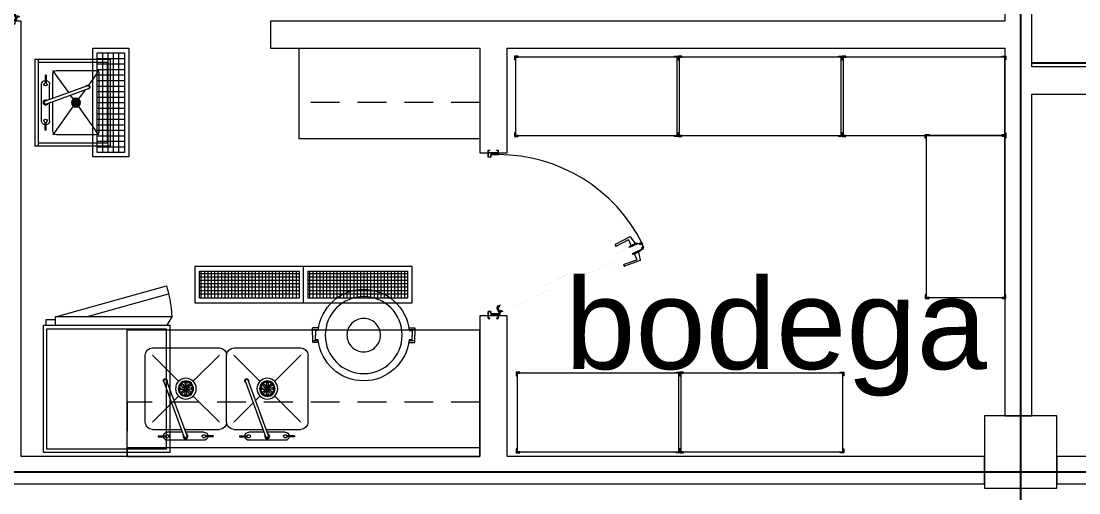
# Model space of a CAD drawing. Header units: millimetres. Extents: x 744843 to 745492, y 2520966 to 2521458.
# Drawn here: x 745398.81 to 745404.66, y 2521101.41 to 2521104.02 of the extents above; entities that cross this region are included whole.
import ezdxf

# ---------------------------------------------------------------- set-up
doc = ezdxf.new("R2010")
doc.units = ezdxf.units.MM
doc.linetypes.add('ACAD_ISO02W100', pattern=[15, 12, -3])
doc.linetypes.add('HIDDEN', pattern=[9.525, 6.35, -3.175])
for name, color, linetype, lineweight in [('A-Columnas_Secun', 74, 'Continuous', 20), ('A_Muebles', 8, 'Continuous', 20), ('A_Muebles_Cocina', 55, 'Continuous', 20), ('A_Muebles_Cocina_2a.Etapa', 230, 'Continuous', 20), ('A_Muros', 30, 'Continuous', 20), ('A_Puertas', 8, 'Continuous', 0), ('A_Textos', 4, 'Continuous', 20)]:
    doc.layers.add(name, color=color, linetype=linetype, lineweight=lineweight)
doc.layers.add('A_Ejes', color=8, linetype='Continuous')
doc.layers.add('A_Muebles_fijos', color=8, linetype='Continuous')
doc.styles.add('escal 300', font='arial.ttf', dxfattribs={"height": 0.5})

# ---------------------------------------------------------------- blocks, each defined once
blk = doc.blocks.new('Anaquel_90x45L')
at = {"layer": 'A_Muebles', "linetype": 'Continuous'}
for points in [[(147.1952, 29.3728), (147.1952, 29.3673), (147.1802, 29.3673), (147.1802, 29.3523), (147.1747, 29.3523), (147.1747, 29.3728), (147.1952, 29.3728), (147.1952, 29.3673)], [(148.0592, 29.3728), (148.0592, 29.3673), (148.0742, 29.3673), (148.0742, 29.3523), (148.0797, 29.3523), (148.0797, 29.3728), (148.0592, 29.3728), (148.0592, 29.3673)], [(147.1747, 28.9483), (147.1802, 28.9483), (147.1802, 28.9333), (147.1952, 28.9333), (147.1952, 28.9278), (147.1747, 28.9278), (147.1747, 28.9483), (147.1802, 28.9483)], [(148.0797, 28.9483), (148.0742, 28.9483), (148.0742, 28.9333), (148.0592, 28.9333), (148.0592, 28.9278), (148.0797, 28.9278), (148.0797, 28.9483), (148.0742, 28.9483)]]:
    blk.add_lwpolyline(points, dxfattribs=at)
blk.add_lwpolyline([(147.1802, 28.9333), (148.0742, 28.9333), (148.0742, 29.3673), (147.1802, 29.3673)], close=True, dxfattribs=at)
blk = doc.blocks.new('Cocina_Tarja02')
at = {"color": 2, "linetype": 'HIDDEN', "ltscale": 0.025}
blk.add_line((0.0065, -0.4), (0.0065, -0.7), dxfattribs=at)
blk.add_line((0.0065, -0.4), (0.0065, -0.7), dxfattribs=at)
at = {"layer": 'A_Muebles_Cocina'}
for p, q in [((0.0065, 0), (-1.9435, 0)), ((0.0065, 0), (-1.9435, 0)), ((-1.9435, -0.7), (-1.9435, 0)), ((0.0065, -0.7), (0.0065, 0)), ((-0.5835, -0.1), (-0.9535, -0.1)), ((-0.5835, -0.1), (-0.9535, -0.1)), ((-0.1335, -0.1), (-0.5035, -0.1)), ((-0.1335, -0.1), (-0.5035, -0.1)), ((-0.9935, -0.51), (-0.9935, -0.14)), ((-0.9935, -0.51), (-0.9935, -0.14)), ((-0.9535, -0.14), (-0.8091, -0.2843)), ((-0.9535, -0.14), (-0.8091, -0.2843)), ((-0.7278, -0.2843), (-0.5835, -0.14)), ((-0.7278, -0.2843), (-0.5835, -0.14)), ((-0.5435, -0.51), (-0.5435, -0.14)), ((-0.5435, -0.51), (-0.5435, -0.14)), ((-0.5035, -0.14), (-0.3591, -0.2843)), ((-0.5035, -0.14), (-0.3591, -0.2843)), ((-0.2778, -0.2843), (-0.1335, -0.14)), ((-0.2778, -0.2843), (-0.1335, -0.14)), ((-0.0935, -0.51), (-0.0935, -0.14)), ((-0.0935, -0.51), (-0.0935, -0.14)), ((-0.7746, -0.5858), (-0.6621, -0.2783)), ((-0.7746, -0.5858), (-0.6621, -0.2783)), ((-0.7596, -0.5909), (-0.6472, -0.2838)), ((-0.7596, -0.5909), (-0.6472, -0.2838)), ((-0.3246, -0.5858), (-0.2121, -0.2783)), ((-0.3246, -0.5858), (-0.2121, -0.2783)), ((-0.3096, -0.5909), (-0.1972, -0.2838)), ((-0.3096, -0.5909), (-0.1972, -0.2838)), ((-0.7985, -0.32), (-0.7785, -0.3225)), ((-0.7985, -0.32), (-0.7785, -0.3225)), ((-0.7985, -0.33), (-0.7785, -0.3275)), ((-0.7985, -0.33), (-0.7785, -0.3275)), ((-0.7932, -0.3073), (-0.7773, -0.3197)), ((-0.7932, -0.3073), (-0.7773, -0.3197)), ((-0.7932, -0.3427), (-0.7773, -0.3303)), ((-0.7932, -0.3427), (-0.7773, -0.3303)), ((-0.7862, -0.3003), (-0.7738, -0.3162)), ((-0.7862, -0.3003), (-0.7738, -0.3162)), ((-0.7861, -0.3498), (-0.7738, -0.3338)), ((-0.7861, -0.3498), (-0.7738, -0.3338)), ((-0.7735, -0.295), (-0.771, -0.315)), ((-0.7735, -0.295), (-0.771, -0.315)), ((-0.7735, -0.355), (-0.771, -0.335)), ((-0.7735, -0.355), (-0.771, -0.335)), ((-0.7635, -0.295), (-0.766, -0.315)), ((-0.7635, -0.295), (-0.766, -0.315)), ((-0.7635, -0.355), (-0.766, -0.335)), ((-0.7635, -0.355), (-0.766, -0.335)), ((-0.7508, -0.3002), (-0.7632, -0.3162)), ((-0.7508, -0.3002), (-0.7632, -0.3162)), ((-0.7508, -0.3497), (-0.7632, -0.3338)), ((-0.7508, -0.3497), (-0.7632, -0.3338)), ((-0.7437, -0.3073), (-0.7596, -0.3197)), ((-0.7437, -0.3073), (-0.7596, -0.3197)), ((-0.7437, -0.3427), (-0.7596, -0.3303)), ((-0.7437, -0.3427), (-0.7596, -0.3303)), ((-0.7385, -0.32), (-0.7585, -0.3225)), ((-0.7385, -0.32), (-0.7585, -0.3225)), ((-0.7385, -0.33), (-0.7585, -0.3275)), ((-0.7385, -0.33), (-0.7585, -0.3275)), ((-0.3485, -0.32), (-0.3285, -0.3225)), ((-0.3485, -0.32), (-0.3285, -0.3225)), ((-0.3485, -0.33), (-0.3285, -0.3275)), ((-0.3485, -0.33), (-0.3285, -0.3275)), ((-0.3432, -0.3073), (-0.3273, -0.3197)), ((-0.3432, -0.3073), (-0.3273, -0.3197)), ((-0.3432, -0.3427), (-0.3273, -0.3303)), ((-0.3432, -0.3427), (-0.3273, -0.3303)), ((-0.3362, -0.3003), (-0.3238, -0.3162)), ((-0.3362, -0.3003), (-0.3238, -0.3162)), ((-0.3361, -0.3498), (-0.3238, -0.3338)), ((-0.3361, -0.3498), (-0.3238, -0.3338)), ((-0.3235, -0.295), (-0.321, -0.315)), ((-0.3235, -0.295), (-0.321, -0.315)), ((-0.3235, -0.355), (-0.321, -0.335)), ((-0.3235, -0.355), (-0.321, -0.335)), ((-0.3135, -0.295), (-0.316, -0.315)), ((-0.3135, -0.295), (-0.316, -0.315)), ((-0.3135, -0.355), (-0.316, -0.335)), ((-0.3135, -0.355), (-0.316, -0.335)), ((-0.3008, -0.3002), (-0.3132, -0.3162)), ((-0.3008, -0.3002), (-0.3132, -0.3162)), ((-0.3008, -0.3497), (-0.3132, -0.3338)), ((-0.3008, -0.3497), (-0.3132, -0.3338)), ((-0.2937, -0.3073), (-0.3096, -0.3197)), ((-0.2937, -0.3073), (-0.3096, -0.3197)), ((-0.2937, -0.3427), (-0.3096, -0.3303)), ((-0.2937, -0.3427), (-0.3096, -0.3303)), ((-0.2885, -0.32), (-0.3085, -0.3225)), ((-0.2885, -0.32), (-0.3085, -0.3225)), ((-0.2885, -0.33), (-0.3085, -0.3275)), ((-0.2885, -0.33), (-0.3085, -0.3275)), ((-0.9535, -0.51), (-0.8091, -0.3657)), ((-0.9535, -0.51), (-0.8091, -0.3657)), ((-0.7278, -0.3657), (-0.7031, -0.3904)), ((-0.7278, -0.3657), (-0.7031, -0.3904)), ((-0.6907, -0.4027), (-0.5835, -0.51)), ((-0.6907, -0.4027), (-0.5835, -0.51)), ((-0.5035, -0.51), (-0.3591, -0.3657)), ((-0.5035, -0.51), (-0.3591, -0.3657)), ((-0.2778, -0.3657), (-0.2531, -0.3904)), ((-0.2778, -0.3657), (-0.2531, -0.3904)), ((-0.2407, -0.4027), (-0.1335, -0.51)), ((-0.2407, -0.4027), (-0.1335, -0.51)), ((-0.7615, -0.55), (-0.9535, -0.55)), ((-0.7615, -0.55), (-0.9535, -0.55)), ((-0.8676, -0.5657), (-0.7673, -0.5657)), ((-0.8676, -0.5657), (-0.7673, -0.5657)), ((-0.7818, -0.5879), (-0.7748, -0.5758)), ((-0.7818, -0.5879), (-0.7748, -0.5758)), ((-0.7748, -0.5758), (-0.771, -0.5758)), ((-0.7748, -0.5758), (-0.771, -0.5758)), ((-0.7559, -0.581), (-0.7519, -0.5879)), ((-0.7559, -0.581), (-0.7519, -0.5879)), ((-0.7504, -0.5657), (-0.666, -0.5657)), ((-0.7504, -0.5657), (-0.666, -0.5657)), ((-0.5835, -0.55), (-0.7446, -0.55)), ((-0.5835, -0.55), (-0.7446, -0.55)), ((-0.3115, -0.55), (-0.5035, -0.55)), ((-0.3115, -0.55), (-0.5035, -0.55)), ((-0.4176, -0.5657), (-0.3173, -0.5657)), ((-0.4176, -0.5657), (-0.3173, -0.5657)), ((-0.3318, -0.5879), (-0.3248, -0.5758)), ((-0.3318, -0.5879), (-0.3248, -0.5758)), ((-0.3248, -0.5758), (-0.321, -0.5758)), ((-0.3248, -0.5758), (-0.321, -0.5758)), ((-0.3059, -0.581), (-0.3019, -0.5879)), ((-0.3059, -0.581), (-0.3019, -0.5879)), ((-0.3004, -0.5657), (-0.216, -0.5657)), ((-0.3004, -0.5657), (-0.216, -0.5657)), ((-0.1335, -0.55), (-0.2946, -0.55)), ((-0.1335, -0.55), (-0.2946, -0.55)), ((-0.9184, -0.5848), (-0.9184, -0.5911)), ((-0.9184, -0.5848), (-0.876, -0.5848)), ((-0.9184, -0.5848), (-0.9184, -0.5911)), ((-0.9184, -0.5848), (-0.876, -0.5848)), ((-0.9184, -0.5911), (-0.876, -0.5911)), ((-0.9184, -0.5911), (-0.876, -0.5911)), ((-0.8676, -0.6102), (-0.666, -0.6102)), ((-0.8676, -0.6102), (-0.666, -0.6102)), ((-0.7743, -0.6009), (-0.7818, -0.5879)), ((-0.7743, -0.6009), (-0.7818, -0.5879)), ((-0.7594, -0.6009), (-0.7743, -0.6009)), ((-0.7594, -0.6009), (-0.7743, -0.6009)), ((-0.7519, -0.5879), (-0.7594, -0.6009)), ((-0.7519, -0.5879), (-0.7594, -0.6009)), ((-0.6152, -0.5848), (-0.6577, -0.5848)), ((-0.6152, -0.5848), (-0.6577, -0.5848)), ((-0.6152, -0.5911), (-0.6577, -0.5911)), ((-0.6152, -0.5911), (-0.6577, -0.5911)), ((-0.6152, -0.5848), (-0.6152, -0.5911)), ((-0.6152, -0.5848), (-0.6152, -0.5911)), ((-0.4684, -0.5848), (-0.4684, -0.5911)), ((-0.4684, -0.5848), (-0.426, -0.5848)), ((-0.4684, -0.5848), (-0.4684, -0.5911)), ((-0.4684, -0.5848), (-0.426, -0.5848)), ((-0.4684, -0.5911), (-0.426, -0.5911)), ((-0.4684, -0.5911), (-0.426, -0.5911)), ((-0.4176, -0.6102), (-0.216, -0.6102)), ((-0.4176, -0.6102), (-0.216, -0.6102)), ((-0.3243, -0.6009), (-0.3318, -0.5879)), ((-0.3243, -0.6009), (-0.3318, -0.5879)), ((-0.3094, -0.6009), (-0.3243, -0.6009)), ((-0.3094, -0.6009), (-0.3243, -0.6009)), ((-0.3019, -0.5879), (-0.3094, -0.6009)), ((-0.3019, -0.5879), (-0.3094, -0.6009)), ((-0.1652, -0.5848), (-0.2077, -0.5848)), ((-0.1652, -0.5848), (-0.2077, -0.5848)), ((-0.1652, -0.5911), (-0.2077, -0.5911)), ((-0.1652, -0.5911), (-0.2077, -0.5911)), ((-0.1652, -0.5848), (-0.1652, -0.5911)), ((-0.1652, -0.5848), (-0.1652, -0.5911)), ((0.0065, -0.65), (-1.9435, -0.65)), ((0.0065, -0.65), (-1.9435, -0.65)), ((0.0065, -0.7), (-1.9435, -0.7))]:
    blk.add_line(p, q, dxfattribs=at)
at = {"layer": 'A_Muebles_Cocina', "color": 2, "linetype": 'HIDDEN', "ltscale": 0.025}
blk.add_lwpolyline([(-1.9435, -0.4), (0.0065, -0.4), (0.0065, -0.7), (-1.9435, -0.7)], close=True, dxfattribs=at)
at = {"layer": 'A_Muebles_Cocina'}
for centre, radius in [((-0.7685, -0.325), 0.0575), ((-0.7685, -0.325), 0.0575), ((-0.7685, -0.325), 0.0425), ((-0.7685, -0.325), 0.0425), ((-0.7685, -0.325), 0.0375), ((-0.7685, -0.325), 0.0375), ((-0.3185, -0.325), 0.0575), ((-0.3185, -0.325), 0.0575), ((-0.3185, -0.325), 0.0425), ((-0.3185, -0.325), 0.0425), ((-0.3185, -0.325), 0.0375), ((-0.3185, -0.325), 0.0375), ((-0.7685, -0.325), 0.005), ((-0.7685, -0.325), 0.005), ((-0.3185, -0.325), 0.005), ((-0.3185, -0.325), 0.005)]:
    blk.add_circle(centre, radius, dxfattribs=at)
for centre, radius, start, end in [((-0.9535, -0.14), 0.04, 90, 180), ((-0.9535, -0.14), 0.04, 90, 180), ((-0.5835, -0.14), 0.04, 0, 90), ((-0.5835, -0.14), 0.04, 0, 90), ((-0.5035, -0.14), 0.04, 90, 180), ((-0.5035, -0.14), 0.04, 90, 180), ((-0.1335, -0.14), 0.04, 0, 90), ((-0.1335, -0.14), 0.04, 0, 90), ((-0.7685, -0.295), 0.005, 345.77877, 194.27884), ((-0.7685, -0.295), 0.005, 345.77877, 194.27884), ((-0.6546, -0.281), 0.0111, 295.48784, 204.31846), ((-0.6546, -0.281), 0.0111, 295.48784, 204.31846), ((-0.6546, -0.281), 0.00794, 339.8831, 159.9232), ((-0.6546, -0.281), 0.00794, 339.8831, 159.9232), ((-0.3185, -0.295), 0.005, 345.77877, 194.27884), ((-0.3185, -0.295), 0.005, 345.77877, 194.27884), ((-0.2046, -0.281), 0.0111, 295.48784, 204.31846), ((-0.2046, -0.281), 0.0111, 295.48784, 204.31846), ((-0.2046, -0.281), 0.00794, 339.8831, 159.9232), ((-0.2046, -0.281), 0.00794, 339.8831, 159.9232), ((-0.7985, -0.325), 0.005, 75.77877, 284.27884), ((-0.7985, -0.325), 0.005, 75.77877, 284.27884), ((-0.7897, -0.3038), 0.005, 30.77877, 239.27884), ((-0.7897, -0.3038), 0.005, 30.77877, 239.27884), ((-0.7897, -0.3462), 0.005, 120.77877, 329.27884), ((-0.7897, -0.3462), 0.005, 120.77877, 329.27884), ((-0.7785, -0.325), 0.0025, 270.02881, 90.02881), ((-0.7785, -0.325), 0.0025, 270.02881, 90.02881), ((-0.7756, -0.3179), 0.0025, 225.02881, 45.02881), ((-0.7756, -0.3179), 0.0025, 225.02881, 45.02881), ((-0.7755, -0.3321), 0.0025, 315.02881, 135.02881), ((-0.7755, -0.3321), 0.0025, 315.02881, 135.02881), ((-0.7685, -0.315), 0.0025, 180.02881, 0.02881), ((-0.7685, -0.315), 0.0025, 180.02881, 0.02881), ((-0.7685, -0.335), 0.0025, 0.02881, 180.02881), ((-0.7685, -0.335), 0.0025, 0.02881, 180.02881), ((-0.7614, -0.3179), 0.0025, 135.02881, 315.02881), ((-0.7614, -0.3179), 0.0025, 135.02881, 315.02881), ((-0.7614, -0.3321), 0.0025, 45.02881, 225.02881), ((-0.7614, -0.3321), 0.0025, 45.02881, 225.02881), ((-0.7585, -0.325), 0.0025, 90.02881, 270.02881), ((-0.7585, -0.325), 0.0025, 90.02881, 270.02881), ((-0.7473, -0.3038), 0.005, 300.77877, 149.27884), ((-0.7473, -0.3038), 0.005, 300.77877, 149.27884), ((-0.7473, -0.3462), 0.005, 210.77877, 59.27884), ((-0.7473, -0.3462), 0.005, 210.77877, 59.27884), ((-0.7385, -0.325), 0.005, 255.77877, 104.27884), ((-0.7385, -0.325), 0.005, 255.77877, 104.27884), ((-0.3485, -0.325), 0.005, 75.77877, 284.27884), ((-0.3485, -0.325), 0.005, 75.77877, 284.27884), ((-0.3397, -0.3038), 0.005, 30.77877, 239.27884), ((-0.3397, -0.3038), 0.005, 30.77877, 239.27884), ((-0.3397, -0.3462), 0.005, 120.77877, 329.27884), ((-0.3397, -0.3462), 0.005, 120.77877, 329.27884), ((-0.3285, -0.325), 0.0025, 270.02881, 90.02881), ((-0.3285, -0.325), 0.0025, 270.02881, 90.02881), ((-0.3256, -0.3179), 0.0025, 225.02881, 45.02881), ((-0.3256, -0.3179), 0.0025, 225.02881, 45.02881), ((-0.3255, -0.3321), 0.0025, 315.02881, 135.02881), ((-0.3255, -0.3321), 0.0025, 315.02881, 135.02881), ((-0.3185, -0.315), 0.0025, 180.02881, 0.02881), ((-0.3185, -0.315), 0.0025, 180.02881, 0.02881), ((-0.3185, -0.335), 0.0025, 0.02881, 180.02881), ((-0.3185, -0.335), 0.0025, 0.02881, 180.02881), ((-0.3114, -0.3179), 0.0025, 135.02881, 315.02881), ((-0.3114, -0.3179), 0.0025, 135.02881, 315.02881), ((-0.3114, -0.3321), 0.0025, 45.02881, 225.02881), ((-0.3114, -0.3321), 0.0025, 45.02881, 225.02881), ((-0.3085, -0.325), 0.0025, 90.02881, 270.02881), ((-0.3085, -0.325), 0.0025, 90.02881, 270.02881), ((-0.2973, -0.3038), 0.005, 300.77877, 149.27884), ((-0.2973, -0.3038), 0.005, 300.77877, 149.27884), ((-0.2973, -0.3462), 0.005, 210.77877, 59.27884), ((-0.2973, -0.3462), 0.005, 210.77877, 59.27884), ((-0.2885, -0.325), 0.005, 255.77877, 104.27884), ((-0.2885, -0.325), 0.005, 255.77877, 104.27884), ((-0.7685, -0.355), 0.005, 165.77877, 14.27884), ((-0.7685, -0.355), 0.005, 165.77877, 14.27884), ((-0.3185, -0.355), 0.005, 165.77877, 14.27884), ((-0.3185, -0.355), 0.005, 165.77877, 14.27884), ((-0.9535, -0.51), 0.04, 180, 270), ((-0.9535, -0.51), 0.04, 180, 270), ((-0.5835, -0.51), 0.04, 270, 0), ((-0.5835, -0.51), 0.04, 270, 0), ((-0.5035, -0.51), 0.04, 180, 270), ((-0.5035, -0.51), 0.04, 180, 270), ((-0.1335, -0.51), 0.04, 270, 0), ((-0.1335, -0.51), 0.04, 270, 0), ((-0.8676, -0.5879), 0.0222, 90, 171.78648), ((-0.8676, -0.5879), 0.0222, 90, 171.78648), ((-0.8676, -0.5879), 0.00893, 200.8275, 159.1725), ((-0.8676, -0.5879), 0.00893, 200.8275, 159.1725), ((-0.666, -0.5879), 0.00893, 20.8275, 339.1725), ((-0.666, -0.5879), 0.00893, 20.8275, 339.1725), ((-0.666, -0.5879), 0.0222, 8.21352, 90), ((-0.666, -0.5879), 0.0222, 8.21352, 90), ((-0.4176, -0.5879), 0.0222, 90, 171.78648), ((-0.4176, -0.5879), 0.0222, 90, 171.78648), ((-0.4176, -0.5879), 0.00893, 200.8275, 159.1725), ((-0.4176, -0.5879), 0.00893, 200.8275, 159.1725), ((-0.216, -0.5879), 0.00893, 20.8275, 339.1725), ((-0.216, -0.5879), 0.00893, 20.8275, 339.1725), ((-0.216, -0.5879), 0.0222, 8.21352, 90), ((-0.216, -0.5879), 0.0222, 8.21352, 90), ((-0.8676, -0.5879), 0.0222, 188.21352, 270), ((-0.8676, -0.5879), 0.0222, 188.21352, 270), ((-0.7669, -0.5878), 0.00796, 165.21932, 342.6934), ((-0.7669, -0.5878), 0.00796, 165.21932, 342.6934), ((-0.666, -0.5879), 0.0222, 270, 351.78648), ((-0.666, -0.5879), 0.0222, 270, 351.78648), ((-0.4176, -0.5879), 0.0222, 188.21352, 270), ((-0.4176, -0.5879), 0.0222, 188.21352, 270), ((-0.3169, -0.5878), 0.00796, 165.21932, 342.6934), ((-0.3169, -0.5878), 0.00796, 165.21932, 342.6934), ((-0.216, -0.5879), 0.0222, 270, 351.78648), ((-0.216, -0.5879), 0.0222, 270, 351.78648)]:
    blk.add_arc(centre, radius, start, end, dxfattribs=at)
blk = doc.blocks.new('Cocina_Trampa02')
at = {"layer": 'A_Muebles_Cocina', "linetype": 'Continuous'}
for p, q in [((0, -0.2), (0, 0)), ((0, 0), (1.2, 0)), ((0, -0.2), (0, 0)), ((0, 0), (1.2, 0)), ((0.6, -0.2), (0.6, 0)), ((0.6, -0.2), (0.6, 0)), ((1.2, 0), (1.2, -0.2)), ((1.2, 0), (1.2, -0.2)), ((0.575, -0.025), (0.025, -0.025)), ((0.025, -0.025), (0.025, -0.175)), ((0.025, -0.04), (0.1803, -0.04)), ((0.0416, -0.025), (0.0416, -0.175)), ((0.0603, -0.025), (0.0603, -0.175)), ((0.0791, -0.025), (0.0791, -0.175)), ((0.0978, -0.025), (0.0978, -0.175)), ((0.1166, -0.025), (0.1166, -0.175)), ((0.1353, -0.025), (0.1353, -0.175)), ((0.1541, -0.025), (0.1541, -0.175)), ((0.1728, -0.025), (0.1728, -0.175)), ((0.1803, -0.04), (0.575, -0.04)), ((0.1916, -0.025), (0.1916, -0.175)), ((0.2103, -0.025), (0.2103, -0.175)), ((0.2291, -0.025), (0.2291, -0.175)), ((0.2478, -0.025), (0.2478, -0.175)), ((0.2666, -0.025), (0.2666, -0.175)), ((0.2853, -0.025), (0.2853, -0.175)), ((0.3041, -0.025), (0.3041, -0.175)), ((0.3228, -0.025), (0.3228, -0.175)), ((0.3416, -0.025), (0.3416, -0.175)), ((0.3603, -0.025), (0.3603, -0.175)), ((0.3791, -0.025), (0.3791, -0.175)), ((0.3978, -0.025), (0.3978, -0.175)), ((0.4166, -0.025), (0.4166, -0.175)), ((0.4353, -0.025), (0.4353, -0.175)), ((0.4541, -0.025), (0.4541, -0.175)), ((0.4728, -0.025), (0.4728, -0.175)), ((0.4916, -0.025), (0.4916, -0.175)), ((0.5103, -0.025), (0.5103, -0.175)), ((0.5291, -0.025), (0.5291, -0.175)), ((0.5478, -0.025), (0.5478, -0.175)), ((0.5666, -0.025), (0.5666, -0.175)), ((0.575, -0.175), (0.575, -0.025)), ((1.175, -0.025), (0.625, -0.025)), ((0.625, -0.025), (0.625, -0.175)), ((0.625, -0.04), (1.125, -0.04)), ((0.6416, -0.025), (0.6416, -0.175)), ((0.6603, -0.025), (0.6603, -0.175)), ((0.6791, -0.025), (0.6791, -0.175)), ((0.6978, -0.025), (0.6978, -0.175)), ((0.7166, -0.025), (0.7166, -0.175)), ((0.7353, -0.025), (0.7353, -0.175)), ((0.7541, -0.025), (0.7541, -0.175)), ((0.7728, -0.025), (0.7728, -0.175)), ((0.7916, -0.025), (0.7916, -0.175)), ((0.8103, -0.025), (0.8103, -0.175)), ((0.8291, -0.025), (0.8291, -0.175)), ((0.8478, -0.025), (0.8478, -0.175)), ((0.8666, -0.025), (0.8666, -0.175)), ((0.8853, -0.025), (0.8853, -0.175)), ((0.9041, -0.025), (0.9041, -0.175)), ((0.9228, -0.025), (0.9228, -0.175)), ((0.9416, -0.025), (0.9416, -0.175)), ((0.9603, -0.025), (0.9603, -0.175)), ((0.9791, -0.025), (0.9791, -0.175)), ((0.9978, -0.025), (0.9978, -0.175)), ((1.0166, -0.025), (1.0166, -0.175)), ((1.0353, -0.025), (1.0353, -0.175)), ((1.0541, -0.025), (1.0541, -0.175)), ((1.0728, -0.025), (1.0728, -0.175)), ((1.0916, -0.025), (1.0916, -0.175)), ((1.1103, -0.025), (1.1103, -0.175)), ((1.125, -0.04), (1.175, -0.04)), ((1.1291, -0.025), (1.1291, -0.175)), ((1.1478, -0.025), (1.1478, -0.175)), ((1.1666, -0.025), (1.1666, -0.175)), ((1.175, -0.175), (1.175, -0.025)), ((0.025, -0.0588), (0.1803, -0.0588)), ((0.025, -0.0775), (0.1803, -0.0775)), ((0.025, -0.0963), (0.1803, -0.0963)), ((0.025, -0.115), (0.1803, -0.115)), ((0.1803, -0.0588), (0.575, -0.0588)), ((0.1803, -0.0775), (0.575, -0.0775)), ((0.1803, -0.0963), (0.575, -0.0963)), ((0.1803, -0.115), (0.575, -0.115)), ((0.625, -0.0588), (1.125, -0.0588)), ((0.625, -0.0775), (1.125, -0.0775)), ((0.625, -0.0963), (1.125, -0.0963)), ((0.625, -0.115), (1.125, -0.115)), ((1.125, -0.0588), (1.175, -0.0588)), ((1.125, -0.0775), (1.175, -0.0775)), ((1.125, -0.0963), (1.175, -0.0963)), ((1.125, -0.115), (1.175, -0.115)), ((0.025, -0.1338), (0.1803, -0.1338)), ((0.025, -0.1525), (0.1803, -0.1525)), ((0.025, -0.175), (0.575, -0.175)), ((0.1803, -0.1338), (0.575, -0.1338)), ((0.1803, -0.1525), (0.575, -0.1525)), ((0.625, -0.1338), (1.125, -0.1338)), ((0.625, -0.1525), (1.125, -0.1525)), ((0.625, -0.175), (1.175, -0.175)), ((1.125, -0.1338), (1.175, -0.1338)), ((1.125, -0.1525), (1.175, -0.1525)), ((1.2, -0.2), (0, -0.2)), ((1.2, -0.2), (0, -0.2))]:
    blk.add_line(p, q, dxfattribs=at)
blk = doc.blocks.new('Cocina_Bote_basura')
at = {"layer": 'A_Muebles_Cocina', "linetype": 'HIDDEN', "ltscale": 30}
for p, q in [((-0.282, -0.04), (-0.2819, 0.0004)), ((-0.282, -0.04), (-0.2819, 0.0004)), ((-0.2669, -0.025), (-0.2669, 0.0004)), ((-0.2669, -0.025), (-0.2669, 0.0004)), ((0.2818, -0.0409), (0.282, 0.04)), ((0.2818, -0.0409), (0.282, 0.04)), ((-0.2493, -0.0401), (-0.282, -0.04)), ((-0.2493, -0.0401), (-0.282, -0.04)), ((-0.2507, -0.0301), (-0.2819, -0.03)), ((-0.2507, -0.0301), (-0.2819, -0.03)), ((-0.2513, -0.0251), (-0.2669, -0.025)), ((-0.2513, -0.0251), (-0.2669, -0.025)), ((0.2492, -0.0408), (0.2818, -0.0409)), ((0.2492, -0.0408), (0.2818, -0.0409)), ((0.2506, -0.0308), (0.2818, -0.0309)), ((0.2506, -0.0308), (0.2818, -0.0309)), ((0.2512, -0.0258), (0.2669, -0.0258)), ((0.2512, -0.0258), (0.2669, -0.0258)), ((0.2669, -0.0258), (0.2669, -0.0004)), ((0.2669, -0.0258), (0.2669, -0.0004))]:
    blk.add_line(p, q, dxfattribs=at)
at = {"layer": 'A_Muebles_Cocina'}
for p, q in [((-0.2818, 0.0409), (-0.2819, 0.0004)), ((-0.2818, 0.0409), (-0.2819, 0.0004)), ((-0.2492, 0.0408), (-0.2818, 0.0409)), ((-0.2492, 0.0408), (-0.2818, 0.0409)), ((-0.2506, 0.0308), (-0.2818, 0.0309)), ((-0.2506, 0.0308), (-0.2818, 0.0309)), ((-0.2512, 0.0258), (-0.2669, 0.0258)), ((-0.2669, 0.0258), (-0.2669, 0.0004)), ((-0.2512, 0.0258), (-0.2669, 0.0258)), ((-0.2669, 0.0258), (-0.2669, 0.0004)), ((0.2493, 0.0401), (0.282, 0.04)), ((0.2493, 0.0401), (0.282, 0.04)), ((0.2507, 0.0301), (0.2819, 0.03)), ((0.2507, 0.0301), (0.2819, 0.03)), ((0.2513, 0.0251), (0.2669, 0.025)), ((0.2513, 0.0251), (0.2669, 0.025)), ((0.2669, 0.025), (0.2669, -0.0004)), ((0.2669, 0.025), (0.2669, -0.0004))]:
    blk.add_line(p, q, dxfattribs=at)
at = {"layer": 'A_Muebles_Cocina', "linetype": 'HIDDEN', "ltscale": 30}
for radius in [0.2125, 0.2125, 0.0925, 0.0925]:
    blk.add_circle((0, 0), radius, dxfattribs=at)
at = {"layer": 'A_Muebles_Cocina'}
blk.add_arc((0, 0), 0.2525, 5.69779, 174.13296, dxfattribs=at)
blk.add_arc((0, 0), 0.2525, 5.69779, 174.13296, dxfattribs=at)
at = {"layer": 'A_Muebles_Cocina', "linetype": 'HIDDEN', "ltscale": 30}
blk.add_arc((0, 0), 0.2525, 185.69779, 354.13296, dxfattribs=at)
blk.add_arc((0, 0), 0.2525, 185.69779, 354.13296, dxfattribs=at)
blk = doc.blocks.new('Cocina_Refri_verti')
blk.add_line((-0.0094, 0.75), (0.6335, 0.75))
at = {"layer": 'A_Muebles_Cocina_2a.Etapa', "color": 8, "linetype": 'HIDDEN'}
for p, q in [((0.4632, 0.75), (0.0081, 0.8775)), ((0.6335, 0.75), (0.0204, 0.9217)), ((0.6335, 0.75), (0.0204, 0.9217))]:
    blk.add_line(p, q, dxfattribs=at)
at = {"layer": 'A_Muebles_Cocina_2a.Etapa'}
for p, q in [((-0.0094, 0.75), (0.0185, 0.7041)), ((-0.0094, 0.75), (0.0185, 0.7041)), ((-0.0094, 0.75), (0.6335, 0.75)), ((0.7, 0.7041), (0, 0.7041)), ((0.7, 0.7041), (0, 0.7041)), ((0, 0), (0, 0.7041)), ((0.6335, 0.7041), (0.6335, 0.75)), ((0.6335, 0.7041), (0.6335, 0.75)), ((0.6846, 0.7347), (0.6335, 0.7347)), ((0.6846, 0.7347), (0.6335, 0.7347)), ((0.6846, 0.7041), (0.6846, 0.7347)), ((0.6846, 0.7041), (0.6846, 0.7347)), ((0.7, 0), (0.7, 0.7041)), ((0.7, 0), (0.7, 0.7041)), ((0.02, 0.02), (0.02, 0.6841)), ((0.68, 0.6841), (0.02, 0.6841)), ((0.02, 0.02), (0.02, 0.6841)), ((0.68, 0.6841), (0.02, 0.6841)), ((0.68, 0.02), (0.68, 0.6841)), ((0.68, 0.02), (0.68, 0.6841)), ((0, 0), (0.7, 0)), ((0, 0), (0.7, 0)), ((0.02, 0.02), (0.68, 0.02)), ((0.02, 0.02), (0.68, 0.02))]:
    blk.add_line(p, q, dxfattribs=at)
at = {"layer": 'A_Muebles_Cocina_2a.Etapa', "color": 8, "linetype": 'HIDDEN'}
for start, end in [(166.4773, 177.95459), (162.38648, 166.4773)]:
    blk.add_arc((0.6335, 0.727), 0.6433, start, end, dxfattribs=at)
blk = doc.blocks.new('PCONTRA 4pul')
at = {"layer": 'A_Muebles', "color": 8, "linetype": 'ACAD_ISO02W100'}
blk.add_line((243.2951, 916.0361), (243.2944, 916.0352), dxfattribs=at)
blk = doc.blocks.new('Cocina_Lavamanos')
at = {"layer": 'A_Muebles_Cocina'}
for p, q in [((0.417, 0.464), (0, 0.464)), ((0, 0.464), (0, -0.016)), ((0.397, 0.448), (0.016, 0.448)), ((0.016, 0.448), (0.016, 0)), ((0.397, -0.016), (0.397, 0.464)), ((0.415, -0.016), (0.415, 0.464)), ((0.062, 0.402), (0.1204, 0.3204)), ((0.062, 0.382), (0.062, 0.066)), ((0.297, 0.402), (0.082, 0.402)), ((0.229, 0.2792), (0.317, 0.402)), ((0.317, 0.247), (0.317, 0.382)), ((0.3538, 0.3756), (0.3538, 0.3331)), ((0.3538, 0.3756), (0.3602, 0.3756)), ((0.3602, 0.3756), (0.3602, 0.3331)), ((0.3549, 0.2162), (0.1201, 0.3021)), ((0.1256, 0.317), (0.3593, 0.2315)), ((0.1383, 0.2955), (0.1749, 0.2444)), ((0.3348, 0.2405), (0.3348, 0.3248)), ((0.3792, 0.1232), (0.3792, 0.3248)), ((0.1818, 0.2348), (0.1877, 0.2267)), ((0.1871, 0.237), (0.1886, 0.2271)), ((0.1919, 0.237), (0.1904, 0.2271)), ((0.1972, 0.2348), (0.1913, 0.2267)), ((0.2041, 0.2444), (0.2194, 0.2658)), ((0.35, 0.2349), (0.357, 0.2389)), ((0.357, 0.2389), (0.3699, 0.2315)), ((0.062, 0.046), (0.1749, 0.2036)), ((0.1762, 0.2261), (0.1861, 0.2246)), ((0.1762, 0.2214), (0.1861, 0.2229)), ((0.1785, 0.2314), (0.1865, 0.2255)), ((0.1785, 0.216), (0.1865, 0.222)), ((0.1818, 0.2127), (0.1877, 0.2207)), ((0.1871, 0.2105), (0.1886, 0.2204)), ((0.1919, 0.2105), (0.1904, 0.2204)), ((0.1972, 0.2127), (0.1913, 0.2207)), ((0.2005, 0.2314), (0.1922, 0.2253)), ((0.2005, 0.216), (0.1925, 0.222)), ((0.2028, 0.2261), (0.1929, 0.2246)), ((0.2028, 0.2214), (0.1929, 0.2229)), ((0.2041, 0.2036), (0.317, 0.046)), ((0.317, 0.066), (0.317, 0.2301)), ((0.3348, 0.1232), (0.3348, 0.2236)), ((0.3449, 0.2161), (0.3449, 0.2199)), ((0.357, 0.2091), (0.3449, 0.2161)), ((0.3699, 0.2165), (0.357, 0.2091)), ((0.3699, 0.2315), (0.3699, 0.2165)), ((0.3538, 0.0724), (0.3538, 0.1149)), ((0.3538, 0.0724), (0.3602, 0.0724)), ((0.3538, 0.0724), (0.3602, 0.0724)), ((0.3602, 0.0724), (0.3602, 0.1149)), ((0.3602, 0.0724), (0.3602, 0.1149)), ((0.016, 0), (0.397, 0)), ((0.082, 0.046), (0.297, 0.046)), ((0, -0.016), (0.417, -0.016))]:
    blk.add_line(p, q, dxfattribs=at)
for radius in [0.0252, 0.0228, 0.0175, 0.00176]:
    blk.add_circle((0.1895, 0.224), radius, dxfattribs=at)
for centre, radius, start, end in [((0.082, 0.382), 0.02, 90, 180), ((0.297, 0.382), 0.02, 0, 90), ((0.1228, 0.3096), 0.0111, 25.48784, 294.31846), ((0.1228, 0.3096), 0.0111, 25.48784, 294.31846), ((0.1228, 0.3096), 0.00794, 69.8831, 249.9232), ((0.1228, 0.3096), 0.00794, 69.8831, 249.9232), ((0.357, 0.3248), 0.0222, 98.21352, 180), ((0.357, 0.3248), 0.00893, 110.8275, 69.1725), ((0.357, 0.3248), 0.0222, 0, 81.78648), ((0.1801, 0.2331), 0.00237, 45, 225), ((0.1895, 0.237), 0.00237, 0, 180), ((0.1989, 0.2331), 0.00237, 315, 135), ((0.1762, 0.2237), 0.00237, 90, 270), ((0.1801, 0.2144), 0.00237, 135, 315), ((0.1861, 0.2237), 0.000877, 270, 90), ((0.1871, 0.2261), 0.000877, 225, 45), ((0.1871, 0.2214), 0.000877, 315, 135), ((0.1895, 0.2105), 0.00237, 180, 0), ((0.1895, 0.2271), 0.000877, 180, 0), ((0.1895, 0.2204), 0.000877, 0, 180), ((0.1919, 0.2261), 0.000877, 135, 290.08086), ((0.1919, 0.2214), 0.000877, 45, 225), ((0.1929, 0.2237), 0.000877, 90, 270), ((0.1989, 0.2144), 0.00237, 225, 45), ((0.2028, 0.2237), 0.00237, 270, 90), ((0.3569, 0.2239), 0.00796, 255.21932, 72.6934), ((0.357, 0.1232), 0.0222, 180, 261.78648), ((0.357, 0.1232), 0.00893, 290.8275, 249.1725), ((0.357, 0.1232), 0.0222, 278.21352, 0), ((0.082, 0.066), 0.02, 180, 270), ((0.297, 0.066), 0.02, 270, 0)]:
    blk.add_arc(centre, radius, start, end, dxfattribs=at)
at = {"layer": 'A_Muebles_Cocina', "extrusion": (0, 0, -1), "xscale": 0.58498156350106, "yscale": 0.58498156350106, "zscale": -0.5849815630653552, "rotation": 90}
blk.add_blockref('PCONTRA 4pul', (535.6637, -142.0917), dxfattribs=at)
blk.add_blockref('PCONTRA 4pul', (535.6637, -142.0917), dxfattribs=at)
blk = doc.blocks.new('Cocina_Trampa01')
at = {"layer": 'A_Muebles_Cocina'}
for p, q in [((0, 0.605), (0, 0.005)), ((0.2, 0.605), (0, 0.605)), ((0.2, 0.005), (0.2, 0.605)), ((0.025, 0.58), (0.025, 0.03)), ((0.175, 0.58), (0.025, 0.58)), ((0.175, 0.5493), (0.025, 0.5493)), ((0.055, 0.03), (0.055, 0.58)), ((0.085, 0.03), (0.085, 0.58)), ((0.115, 0.03), (0.115, 0.58)), ((0.145, 0.03), (0.145, 0.58)), ((0.175, 0.03), (0.175, 0.58)), ((0.175, 0.5188), (0.025, 0.5188)), ((0.175, 0.4882), (0.025, 0.4882)), ((0.175, 0.4577), (0.025, 0.4577)), ((0.175, 0.4271), (0.025, 0.4271)), ((0.175, 0.3966), (0.025, 0.3966)), ((0.175, 0.366), (0.025, 0.366)), ((0.175, 0.3355), (0.025, 0.3355)), ((0.175, 0.3049), (0.025, 0.3049)), ((0.175, 0.2744), (0.025, 0.2744)), ((0.175, 0.2438), (0.025, 0.2438)), ((0.175, 0.2133), (0.025, 0.2133)), ((0.175, 0.1827), (0.025, 0.1827)), ((0.175, 0.1522), (0.025, 0.1522)), ((0.175, 0.1216), (0.025, 0.1216)), ((0.175, 0.0911), (0.025, 0.0911)), ((0.175, 0.0606), (0.025, 0.0606)), ((0, 0.005), (0.2, 0.005)), ((0.025, 0.03), (0.175, 0.03))]:
    blk.add_line(p, q, dxfattribs=at)
blk = doc.blocks.new('puerta90-flat-1')
at = {"layer": 'A_Puertas'}
for p, q in [((-0.0963, 0.7608), (-0.0963, 0.8154)), ((-0.0887, 0.7907), (-0.0886, 0.7908)), ((-0.0887, 0.7608), (-0.0887, 0.7907)), ((-0.0887, 0.7581), (-0.0887, 0.7599)), ((-0.0886, 0.7908), (-0.0875, 0.7908)), ((-0.0875, 0.7908), (-0.0874, 0.7907)), ((-0.0874, 0.7608), (-0.0874, 0.7907)), ((-0.0874, 0.7589), (-0.0874, 0.7599)), ((-0.0805, 0.7553), (-0.0517, 0.7679)), ((-0.0804, 0.754), (-0.0512, 0.7667)), ((-0.0724, 0.7566), (-0.0513, 0.7658)), ((-0.051, 0.7626), (-0.0702, 0.7542)), ((-0.0515, 0.7678), (-0.0511, 0.7668)), ((-0.0513, 0.7658), (-0.0465, 0.7548)), ((-0.0511, 0.7668), (-0.0512, 0.7667)), ((-0.047, 0.7535), (-0.051, 0.7626)), ((-0.041, 0.7572), (-0.0438, 0.7636)), ((-0.0433, 0.7649), (-0.0369, 0.7502)), ((0.8037, 0.7607), (0.8037, 0.8153)), ((-0.0708, 0.7355), (-0.0772, 0.7501)), ((-0.0759, 0.7496), (-0.0731, 0.7432)), ((-0.0731, 0.7432), (-0.0676, 0.7456)), ((-0.0663, 0.7451), (-0.0727, 0.7423)), ((-0.0727, 0.7423), (-0.0699, 0.7359)), ((-0.0676, 0.7456), (-0.0724, 0.7566)), ((-0.0699, 0.7359), (-0.0711, 0.7354)), ((-0.0699, 0.7359), (-0.0708, 0.7355)), ((-0.0702, 0.7542), (-0.0663, 0.7451)), ((-0.0406, 0.7562), (-0.047, 0.7535)), ((-0.0465, 0.7548), (-0.041, 0.7572)), ((-0.0378, 0.7498), (-0.0406, 0.7562)), ((-0.0378, 0.7498), (-0.0366, 0.7504)), ((-0.0369, 0.7502), (-0.0378, 0.7498)), ((0.209, -0.0242), (0.1785, 0.0617)), ((0.1803, 0.065), (0.1859, 0.0663)), ((0.1886, 0.0649), (0.2134, -0.0055)), ((0.2881, 0.1082), (0.3227, 0.0421)), ((0.2937, 0.1144), (0.289, 0.1111)), ((0.3395, 0.0326), (0.2973, 0.1134)), ((0.217, -0.0065), (0.2451, 0.0068)), ((0.2468, 0.0202), (0.2432, 0.0186)), ((0.2432, 0.0186), (0.2457, 0.0055)), ((0.2625, -0.0259), (0.2432, 0.0186)), ((0.2547, -0.0151), (0.2457, 0.0055)), ((0.2661, -0.0243), (0.2468, 0.0202)), ((0.2812, 0.0352), (0.2848, 0.0367)), ((0.3006, -0.0093), (0.2812, 0.0352)), ((0.2848, 0.0367), (0.2927, 0.026)), ((0.3042, -0.0078), (0.2848, 0.0367)), ((0.321, 0.0388), (0.2921, 0.0272)), ((0.3016, 0.0053), (0.2927, 0.026)), ((0.3042, -0.0078), (0.3016, 0.0053)), ((0.3386, 0.0295), (0.3022, 0.0041)), ((0.2118, -0.0257), (0.2552, -0.0163)), ((0.2625, -0.0259), (0.2547, -0.0151)), ((0.2661, -0.0243), (0.2625, -0.0259)), ((0.2689, -0.0275), (0.2677, -0.028)), ((0.3006, -0.0093), (0.3042, -0.0078)), ((0.301, -0.0135), (0.3022, -0.013))]:
    blk.add_line(p, q, dxfattribs=at)
for points in [[(-0.1111, 0.7688), (-0.1111, 0.7609, 0.414214), (-0.1102, 0.7599), (-0.0874, 0.7599, 0.414214), (-0.0864, 0.7609), (-0.0864, 0.7994, -0.414214), (-0.0854, 0.8004), (-0.0736, 0.8004, 0.414214), (-0.0726, 0.8014), (-0.0726, 0.8153, 0.414214), (-0.0736, 0.8163), (-0.1102, 0.8163, 0.414214), (-0.1111, 0.8153), (-0.1111, 0.8073), (-0.1103, 0.8073), (-0.1103, 0.8153, -0.414214), (-0.1102, 0.8154), (-0.0736, 0.8154, -0.414214), (-0.0735, 0.8153), (-0.0735, 0.8014, -0.414214), (-0.0736, 0.8013), (-0.0854, 0.8013, 0.414214), (-0.0873, 0.7994), (-0.0873, 0.7609, -0.414214), (-0.0874, 0.7608), (-0.1102, 0.7608, -0.414214), (-0.1103, 0.7609), (-0.1103, 0.7688)], [(0.8185, 0.7688), (0.8185, 0.7608, -0.414214), (0.8175, 0.7598), (0.7948, 0.7598, -0.414214), (0.7938, 0.7608), (0.7938, 0.7994, 0.414214), (0.7928, 0.8004), (0.7809, 0.8004, -0.414214), (0.78, 0.8014), (0.78, 0.8152, -0.414214), (0.7809, 0.8162), (0.8175, 0.8162, -0.414214), (0.8185, 0.8152), (0.8185, 0.8073), (0.8176, 0.8073), (0.8176, 0.8152, 0.414214), (0.8175, 0.8153), (0.7809, 0.8153, 0.414214), (0.7808, 0.8152), (0.7808, 0.8014, 0.414214), (0.7809, 0.8013), (0.7928, 0.8013, -0.414214), (0.7947, 0.7994), (0.7947, 0.7608, 0.414214), (0.7948, 0.7607), (0.8175, 0.7607, 0.414214), (0.8176, 0.7608), (0.8176, 0.7688)], [(0.3013, -0.0319), (0.2821, -0.0402), (0.2781, -0.0311), (0.2717, -0.0339), (0.2689, -0.0275), (0.268, -0.0279), (0.2744, -0.0425, 2.414214), (0.2749, -0.0412), (0.2721, -0.0348), (0.2776, -0.0324), (0.2832, -0.0452), (0.2841, -0.0448), (0.2833, -0.043), (0.3025, -0.0346), (0.3033, -0.0365), (0.3042, -0.0361), (0.2987, -0.0232), (0.3042, -0.0209), (0.3069, -0.0273, 2.414214), (0.3083, -0.0278), (0.3019, -0.0131), (0.301, -0.0135), (0.3038, -0.0199), (0.2973, -0.0227)]]:
    blk.add_lwpolyline(points, format="xyb", close=True, dxfattribs=at)
at = {"layer": 'A_Puertas', "const_width": 0.0000495}
for points in [[(-0.0439, 0.7614), (-0.0451, 0.7641, -1), (-0.0433, 0.7649), (0.296, 0.0004), (0.3082, -0.0278, -1), (0.3064, -0.0286), (0.3052, -0.0259), (0.3048, -0.026), (0.306, -0.0288, 1), (0.3086, -0.0276), (0.2964, 0.0005), (-0.0429, 0.765, 1), (-0.0455, 0.7639), (-0.0444, 0.7612)], [(-0.0742, 0.7482), (-0.0753, 0.7509, 1), (-0.0771, 0.7502), (0.2622, -0.0144), (0.2744, -0.0425, 1), (0.2762, -0.0417), (0.275, -0.039), (0.2754, -0.0388), (0.2766, -0.0415, -1), (0.274, -0.0427), (0.2618, -0.0145), (-0.0775, 0.75, -1), (-0.0749, 0.7511), (-0.0737, 0.7484)]]:
    blk.add_lwpolyline(points, format="xyb", close=True, dxfattribs=at)
at = {"layer": 'A_Puertas'}
blk.add_circle((-0.0854, 0.7543), 0.002, dxfattribs=at)
for centre, radius, start, end in [((-0.0442, 0.7645), 0.000999, 23.51386, 293.51386), ((-0.0963, 0.7599), 0.8901, 296.71628, 0.0589), ((-0.0854, 0.7543), 0.00499, 130.54524, 113.64681), ((-0.0763, 0.7505), 0.000999, 293.51386, 203.51386), ((0.1808, 0.0626), 0.00247, 102.48459, 201.34905), ((0.1864, 0.0639), 0.00247, 25.08803, 102.48459), ((0.2904, 0.1091), 0.00247, 124.54312, 201.93968), ((0.2951, 0.1124), 0.00247, 25.67866, 124.54312), ((0.3204, 0.0412), 0.00247, 282.48459, 21.93968), ((0.3372, 0.0315), 0.00247, 304.54312, 25.67866), ((0.2113, -0.0233), 0.00247, 201.34905, 282.48459), ((0.2156, -0.0044), 0.00247, 205.08803, 304.54312)]:
    blk.add_arc(centre, radius, start, end, dxfattribs=at)

msp = doc.modelspace()

# ---------------------------------------------------------------- linework, layer by layer
at = {"layer": 'A-Columnas_Secun'}
msp.add_lwpolyline([(745404.5341, 2521101.8347), (745404.1344, 2521101.8347), (745404.1344, 2521101.435), (745404.5341, 2521101.435)], close=True, dxfattribs=at)
msp.add_lwpolyline([(745404.5341, 2521101.8347), (745404.1344, 2521101.8347), (745404.1344, 2521101.435), (745404.5341, 2521101.435)], close=True, dxfattribs=at)
at = {"layer": 'A_Ejes'}
msp.add_line((745404.3345, 2521057.8508), (745404.3338, 2521173.1376), dxfattribs=at)
at = {"layer": 'A_Ejes', "ltscale": 0.5}
msp.add_line((745296.0204, 2521101.5247), (745459.3526, 2521101.5247), dxfattribs=at)
at = {"layer": 'A_Muebles_Cocina', "color": 2, "linetype": 'HIDDEN', "ltscale": 0.025}
msp.add_lwpolyline([(745401.3462, 2521103.5651), (745400.3462, 2521103.5651), (745400.3462, 2521103.8651), (745401.3462, 2521103.8651)], close=True, dxfattribs=at)
at = {"layer": 'A_Muebles_Cocina'}
msp.add_lwpolyline([(745401.3462, 2521103.3651), (745400.3462, 2521103.3651), (745400.3462, 2521103.8651), (745401.3462, 2521103.8651)], close=True, dxfattribs=at)
at = {"layer": 'A_Muebles_fijos'}
msp.add_line((745406.8138, 2521103.7822), (745404.3962, 2521103.7822), dxfattribs=at)
at = {"layer": 'A_Muros', "ltscale": 0.0065}
msp.add_lwpolyline([(745413.9388, 2521107.4887, -0.085224), (745409.4012, 2521106.8548, -0.087143), (745404.6136, 2521107.8903), (745404.2456, 2521107.8903, 0.066491), (745407.7138, 2521106.871), (745407.7138, 2521103.6122), (745407.8638, 2521103.6122), (745407.8638, 2521106.8489, 0.035806), (745410.0207, 2521106.7109, -0.041415), (745410.0207, 2521106.7109), (745410.0202, 2521101.61), (745404.5341, 2521101.61), (745404.5341, 2521101.46), (745415.5226, 2521101.46)], format="xyb", dxfattribs=at)
for points in [[(745404.3962, 2521101.8347), (745404.3962, 2521103.6122), (745406.8138, 2521103.6122), (745406.8138, 2521103.7622), (745404.3962, 2521103.7622), (745404.3962, 2521106.7151), (745404.2462, 2521106.7151), (745404.2462, 2521104.0151), (745400.1895, 2521104.0151), (745400.1895, 2521103.8651), (745401.3462, 2521103.8651), (745401.3462, 2521103.2874), (745401.4962, 2521103.2874), (745401.4962, 2521103.8651), (745404.2462, 2521103.8651), (745404.2462, 2521101.8347)], [(745404.1344, 2521101.6097), (745401.4962, 2521101.6097), (745401.4962, 2521102.3874), (745401.3462, 2521102.3874), (745401.3462, 2521101.6097), (745398.8109, 2521101.6097), (745398.8109, 2521104.015), (745398.6609, 2521104.015), (745398.6609, 2521101.4597), (745404.1344, 2521101.4597)]]:
    msp.add_lwpolyline(points, close=True, dxfattribs=at)

# ---------------------------------------------------------------- block references
at = {"layer": 'A_Muebles_Cocina', "color": 8, "xscale": -1}
for name, p in [('Cocina_Trampa01', (745399.4065, 2521103.2601)), ('Cocina_Trampa02', (745400.9712, 2521102.6598)), ('Cocina_Bote_basura', (745400.7036, 2521102.2807)), ('Cocina_Tarja02', (745399.4027, 2521102.3098))]:
    msp.add_blockref(name, p, dxfattribs=at)
at = {"layer": 'A_Muebles_Cocina'}
for p, rotation in [((745549.6164, 2521132.7503), 180), ((745549.6164, 2521132.7503), 180), ((745550.5214, 2521132.7503), 180), ((745550.5214, 2521132.7503), 180), ((745551.4264, 2521132.7503), 180), ((745551.4264, 2521132.7503), 180), ((745374.8789, 2521250.5631), 270), ((745374.8789, 2521250.5631), 270), ((745549.6256, 2521131.004), 180), ((745549.6256, 2521131.004), 180), ((745550.5306, 2521131.004), 180), ((745550.5306, 2521131.004), 180)]:
    msp.add_blockref('Anaquel_90x45L', p, dxfattribs=dict(at, rotation=rotation))
at = {"layer": 'A_Muebles_Cocina_2a.Etapa', "color": 8, "xscale": -1}
msp.add_blockref('Cocina_Lavamanos', (745399.3029, 2521103.3411), dxfattribs=at)
at = {"layer": 'A_Muebles_Cocina_2a.Etapa', "xscale": -1}
msp.add_blockref('Cocina_Refri_verti', (745399.6336, 2521101.6315), dxfattribs=at)
at = {"layer": 'A_Puertas', "rotation": 90}
for p in [(745399.5373, 2521104.1114), (745402.2071, 2521102.4838)]:
    msp.add_blockref('puerta90-flat-1', p, dxfattribs=at)

# ---------------------------------------------------------------- texts
at = {"layer": 'A_Textos', "ltscale": 0.1, "insert": (745402.9821, 2521102.593), "char_height": 0.5, "width": 2.873594, "attachment_point": 2, "rotation": 0, "style": 'escal 300'}
msp.add_mtext('bodega', dxfattribs=at)

doc.saveas('drawing.dxf')
